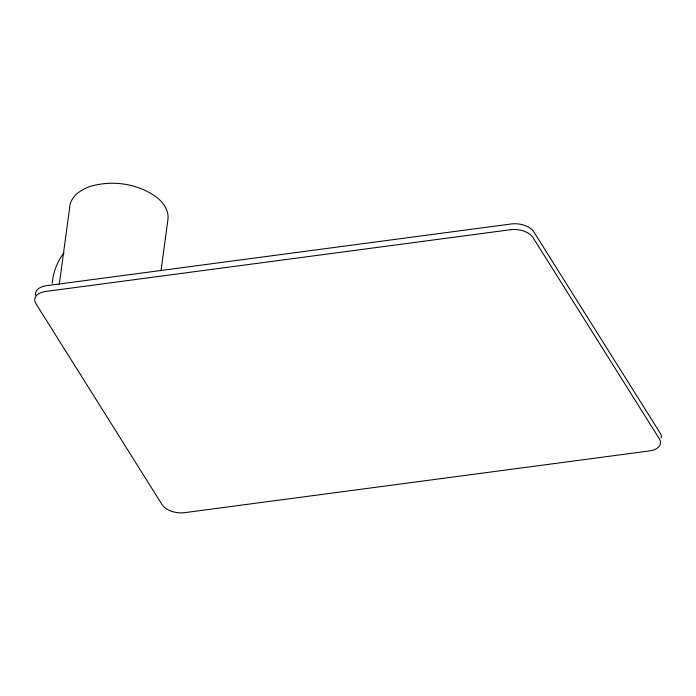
<?xml version="1.0" encoding="UTF-8"?>
<svg xmlns="http://www.w3.org/2000/svg" width="696" height="696" viewBox="0 0 696 696"><rect width="100%" height="100%" fill="white"/><g stroke="black" fill="none" stroke-linecap="round" stroke-linejoin="round"><path stroke-width="1.04" d="M52.261 283.272C53.192 272.319 57.203 261.609 63.936 252.9M59.264 284.499L70.139 204.05C72.836 195.011 81.215 189.756 89.584 186.606C112.23 179.69 138.408 183.466 157.418 197.855C164.004 203.31 169.354 211.332 167.832 220.258L161.02 270.674M661.2 437.88A17.557 10.04 7.7 0 0 659.825 432.59L533.788 231.794A17.53 10.031 7.7 0 0 511.255 223.973L46.641 285.665A17.53 10.031 7.7 0 0 35.574 295.156M510.481 229.724L45.866 291.424A17.53 10.031 7.7 0 0 35.87 303.569L162.203 504.826A17.53 10.031 7.7 0 0 184.727 512.656L650.107 450.851A17.557 10.04 7.7 0 0 659.051 438.341L533.005 237.545A17.53 10.031 7.7 0 0 510.481 229.724"/></g></svg>
